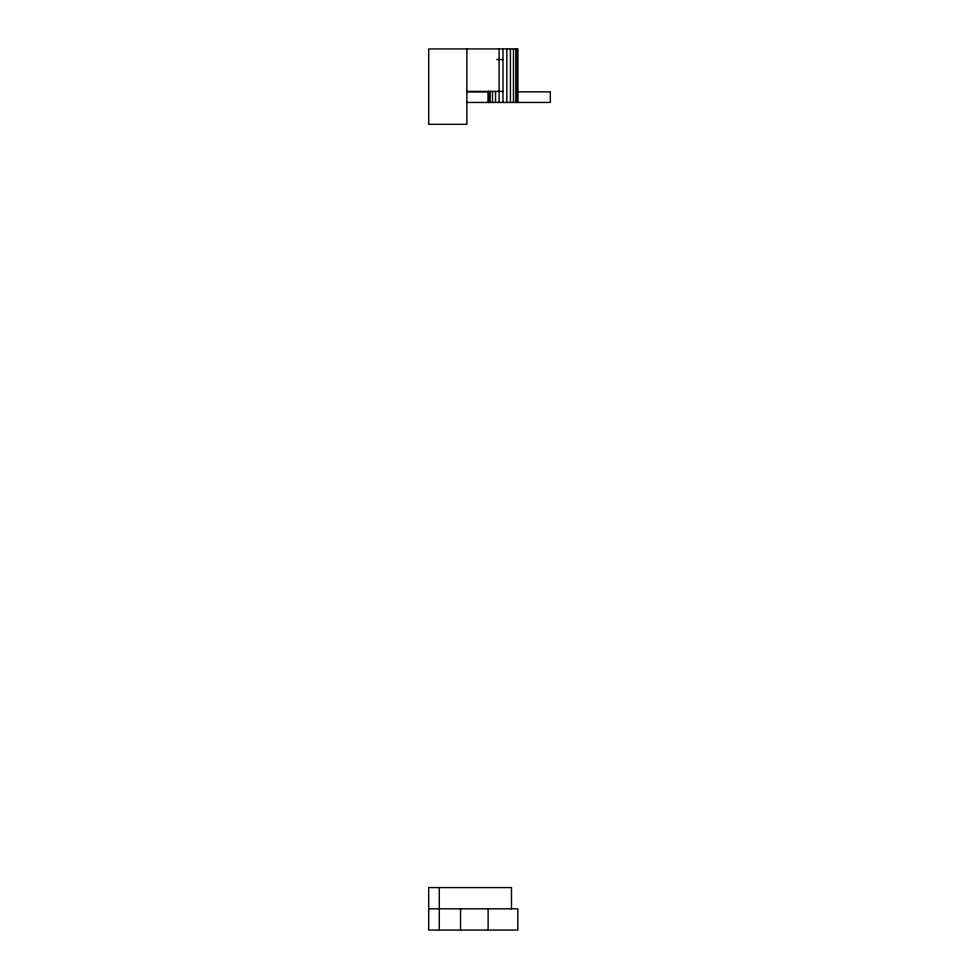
<?xml version="1.0" encoding="UTF-8"?>
<svg xmlns="http://www.w3.org/2000/svg" width="979" height="979" viewBox="0 0 979 979"><rect width="100%" height="100%" fill="white"/><g stroke="black" fill="none" stroke-linecap="round" stroke-linejoin="round"><path stroke-width="1.47" d="M496.671 59.56L502.986 59.56M466.885 91.414L502.986 91.414M466.885 91.842L489.647 91.842M516.949 91.842L550.333 91.842L550.333 102.452L466.885 102.452M428.667 908.818L517.842 908.818L517.818 930.05L428.667 930.05L428.667 887.586L511.479 887.586L511.479 908.818M517.842 102.452L517.842 48.95L428.667 48.95L428.667 124.321L466.885 124.321L466.885 48.95M517.34 48.95L517.34 102.452M515.847 48.95L515.847 102.452M513.486 48.95L513.486 102.452M510.414 48.95L510.414 102.452M506.828 48.95L506.828 102.452M502.986 48.95L502.986 102.452M499.131 48.95L499.131 102.452M495.545 91.414L495.545 102.452M492.474 91.414L492.474 102.452M490.112 91.414L490.112 102.452M488.631 91.414L488.631 102.452M488.117 91.414L488.117 102.452M488.117 908.818L488.117 930.05M460.522 908.818L460.522 930.05M439.29 887.586L439.29 930.05"/></g></svg>
